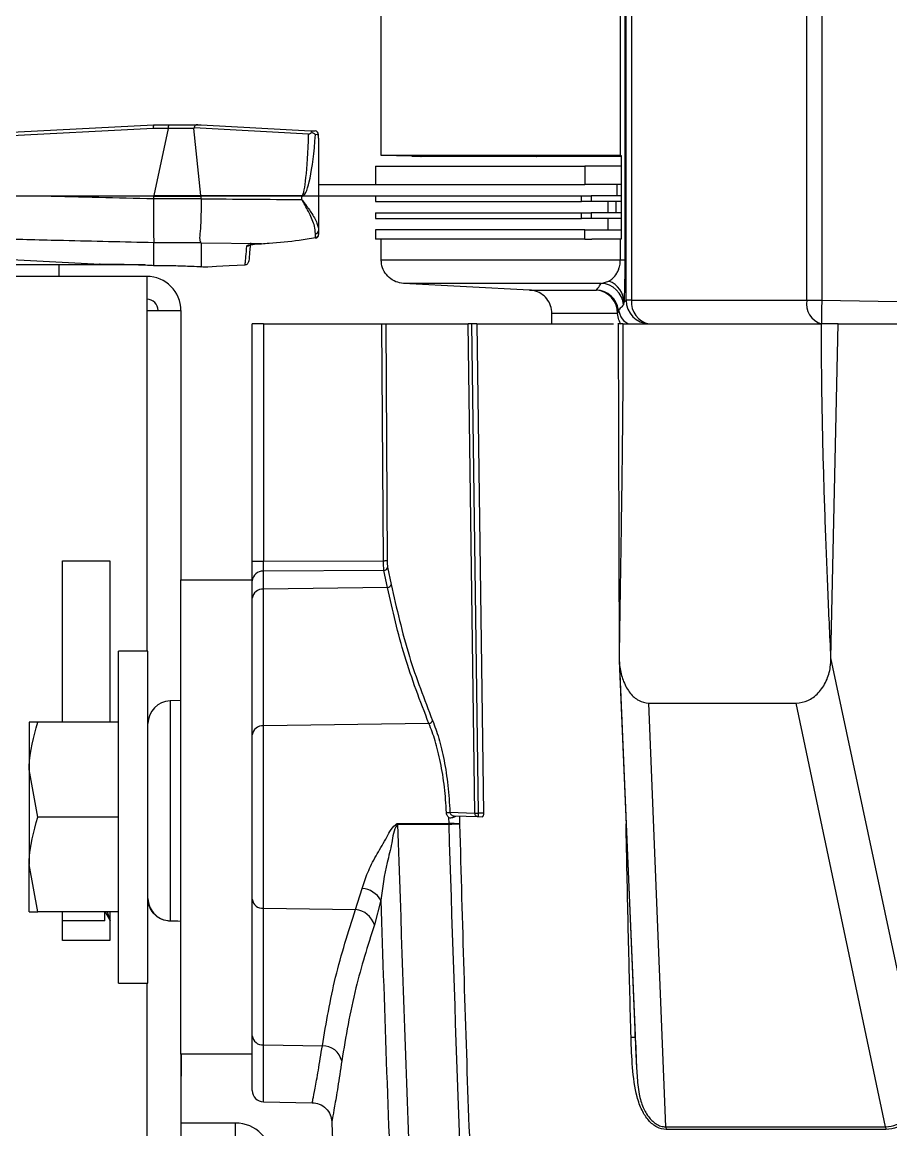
# Model space of a CAD drawing. Extents: x 11 to 120, y 2 to 94.
# Drawn here: x 50.88 to 53.17, y 9.498 to 12.417 of the extents above; entities that cross this region are included whole.
import ezdxf

# ---------------------------------------------------------------- set-up
doc = ezdxf.new("R2010")
doc.units = 0
doc.header["$MEASUREMENT"] = 0
doc.layers.add('OBJECT', color=7, linetype='CONTINUOUS')

msp = doc.modelspace()

# ---------------------------------------------------------------- linework, layer by layer
at = {"layer": 'OBJECT'}
for p, q in [((51.8266, 12.0662), (51.8266, 12.6375)), ((52.457, 12.0662), (52.457, 12.6375)), ((52.4686, 12.6375), (52.4686, 11.7908)), ((52.4723, 11.6845), (52.4723, 12.6375)), ((52.4866, 12.6375), (52.4866, 11.6845)), ((52.9484, 11.6845), (52.9484, 12.6375)), ((52.988, 12.6375), (52.988, 11.6845)), ((50.8177, 12.1254), (51.2265, 12.147)), ((51.2265, 12.147), (51.2265, 12.147)), ((51.2265, 12.147), (51.2657, 12.147)), ((51.2657, 12.147), (51.3432, 12.147)), ((51.3432, 12.147), (51.3515, 12.147)), ((51.3515, 12.147), (51.6398, 12.1313)), ((51.2256, 12.1375), (50.817, 12.1159)), ((51.2651, 12.1375), (51.2256, 12.1375)), ((51.265, 12.1372), (51.2268, 11.961)), ((51.3327, 12.1372), (51.265, 12.1372)), ((51.3513, 11.961), (51.3327, 12.1372)), ((51.6351, 12.1222), (51.3329, 12.1386)), ((51.6615, 12.1117), (51.6614, 12.1207)), ((51.6615, 12.1117), (51.6615, 11.9595)), ((51.9069, 12.064), (51.8266, 12.0662)), ((52.457, 12.0662), (51.8266, 12.0662)), ((51.9069, 12.064), (51.9095, 12.064)), ((51.9095, 12.064), (51.9314, 12.0634)), ((51.9309, 12.0634), (51.9305, 12.0634)), ((51.9305, 12.0634), (51.9314, 12.0634)), ((52.2355, 12.0634), (51.9314, 12.0634)), ((52.2355, 12.0634), (52.2365, 12.0634)), ((52.4594, 12.0634), (52.2365, 12.0634)), ((52.457, 12.0662), (52.4595, 12.0662)), ((52.4594, 12.0662), (52.4594, 11.8456)), ((51.8115, 12.0375), (51.8115, 11.9895)), ((51.8115, 12.0375), (52.3637, 12.0375)), ((52.3637, 12.0375), (52.3637, 11.9895)), ((52.4594, 12.0375), (52.3637, 12.0375)), ((51.6615, 11.9895), (51.843, 11.9895)), ((51.843, 11.9895), (52.3637, 11.9895)), ((52.4594, 11.9895), (52.3637, 11.9895)), ((52.4475, 11.9895), (52.4475, 11.9595)), ((50.9379, 11.9595), (51.2264, 11.9595)), ((51.3515, 11.9579), (51.2265, 11.9579)), ((51.2265, 11.9579), (51.2265, 11.9527)), ((51.2265, 11.9527), (51.3515, 11.9527)), ((51.2268, 11.961), (51.3513, 11.961)), ((51.3515, 11.9587), (51.3514, 11.9602)), ((51.3514, 11.9602), (51.617, 11.9602)), ((51.617, 11.9587), (51.3515, 11.9587)), ((51.3515, 11.9527), (51.3515, 11.9579)), ((51.617, 11.9502), (51.617, 11.9587)), ((51.6201, 11.9595), (51.6615, 11.9595)), ((51.6615, 11.9595), (51.6615, 11.8677)), ((51.6615, 11.9595), (51.843, 11.9595)), ((51.8115, 11.9595), (51.8115, 11.9446)), ((51.8115, 11.9446), (52.3548, 11.9446)), ((51.843, 11.9595), (52.3548, 11.9595)), ((52.3548, 11.9446), (52.3548, 11.9595)), ((52.3548, 11.9595), (52.38, 11.9595)), ((52.38, 11.9446), (52.3548, 11.9446)), ((52.38, 11.9595), (52.38, 11.9446)), ((52.4594, 11.9595), (52.38, 11.9595)), ((52.4594, 11.9446), (52.38, 11.9446)), ((52.4237, 11.9446), (52.4237, 11.9146)), ((52.4447, 11.9446), (52.4447, 11.9146)), ((51.8115, 11.9146), (51.8115, 11.8997)), ((51.8115, 11.9146), (52.3548, 11.9146)), ((52.3548, 11.8997), (52.3548, 11.9146)), ((52.3548, 11.9146), (52.38, 11.9146)), ((52.38, 11.9146), (52.38, 11.8997)), ((52.4594, 11.9146), (52.38, 11.9146)), ((51.8115, 11.8997), (52.3548, 11.8997)), ((52.38, 11.8997), (52.3548, 11.8997)), ((52.4594, 11.8997), (52.38, 11.8997)), ((52.4237, 11.8997), (52.4237, 11.8697)), ((51.6529, 11.8497), (51.6532, 11.8603)), ((51.6615, 11.8677), (51.6615, 11.8581)), ((51.8115, 11.8697), (51.8115, 11.8457)), ((52.3637, 11.8697), (51.8115, 11.8697)), ((52.3637, 11.8457), (52.3637, 11.8697)), ((52.3637, 11.8697), (52.4594, 11.8697)), ((51.351, 11.8361), (51.2265, 11.8361)), ((51.2265, 11.8361), (51.2265, 11.8361)), ((51.2265, 11.8361), (51.2265, 11.7765)), ((51.3515, 11.8354), (51.351, 11.8361)), ((51.5107, 11.8336), (51.3515, 11.8354)), ((51.3515, 11.8354), (51.3515, 11.7731)), ((51.4926, 11.8326), (51.5107, 11.8336)), ((51.4926, 11.8324), (51.5107, 11.8333)), ((51.4926, 11.8326), (51.4926, 11.8324)), ((51.4926, 11.8324), (51.4926, 11.8324)), ((51.5107, 11.8336), (51.5107, 11.8333)), ((52.3637, 11.8457), (51.8115, 11.8457)), ((51.8266, 11.7908), (51.8266, 11.8457)), ((52.3637, 11.8457), (52.3817, 11.8457)), ((52.457, 11.8457), (52.3817, 11.8457)), ((52.457, 11.7908), (52.457, 11.8457)), ((52.4595, 11.8457), (52.457, 11.8457)), ((51.0835, 11.7775), (49.9459, 11.7775)), ((50.8175, 11.7934), (51.0851, 11.7794)), ((50.9775, 11.7475), (50.9775, 11.7775)), ((51.0835, 11.7775), (51.0835, 11.7794)), ((51.2042, 11.7775), (51.0835, 11.7775)), ((51.3693, 11.7729), (51.3693, 11.7729)), ((51.4679, 11.7783), (51.4679, 11.7783)), ((51.8266, 11.7908), (52.457, 11.7908)), ((52.457, 11.7908), (52.4686, 11.7908)), ((51.2085, 11.7475), (49.9376, 11.7475)), ((51.2085, 11.7475), (51.2085, 11.6575)), ((52.4061, 11.7289), (51.8853, 11.7289)), ((52.2178, 11.7115), (51.8853, 11.7289)), ((52.2178, 11.7115), (52.394, 11.7115)), ((52.4061, 11.7289), (52.4269, 11.7351)), ((52.4664, 11.6793), (52.4651, 11.6725)), ((52.4664, 11.6793), (52.4723, 11.6845)), ((52.4866, 11.6845), (52.4723, 11.6845)), ((52.4866, 11.6845), (52.9484, 11.6845)), ((52.9484, 11.6845), (52.988, 11.6845)), ((52.988, 11.6845), (53.3136, 11.6793)), ((51.2085, 11.6575), (51.2985, 11.6575)), ((51.2085, 11.6575), (51.2085, 10.76)), ((51.2985, 11.6575), (51.2985, 10.9475)), ((52.2766, 11.6225), (52.2766, 11.6496)), ((52.4493, 11.6496), (52.2766, 11.6496)), ((51.4865, 10.9967), (51.4865, 11.6225)), ((51.5157, 11.6225), (51.4865, 11.6225)), ((51.5157, 11.6225), (51.5157, 10.9967)), ((51.5157, 11.6225), (51.8285, 11.6225)), ((51.8324, 10.9982), (51.8285, 11.6225)), ((51.8382, 11.6225), (51.842, 10.9984)), ((51.8382, 11.6225), (52.0555, 11.6225)), ((52.0734, 10.3328), (52.0555, 11.6225)), ((52.0644, 11.6225), (52.0824, 10.333)), ((52.0782, 11.6225), (52.0644, 11.6225)), ((52.0782, 11.6225), (52.0962, 10.3325)), ((52.0782, 11.6225), (52.4388, 11.6225)), ((52.451, 11.6225), (52.4536, 10.7425)), ((52.4639, 11.6225), (52.9871, 11.6225)), ((53.0122, 10.7425), (53.0316, 11.6225)), ((53.0316, 11.6225), (53.1993, 11.6225)), ((50.986, 10.5725), (50.986, 10.9975)), ((50.986, 10.9975), (51.111, 10.9975)), ((51.111, 10.9975), (51.111, 10.5725)), ((51.4865, 10.9967), (51.5157, 10.9967)), ((51.5157, 10.9967), (51.8324, 10.9982)), ((51.8434, 10.9812), (51.8527, 10.9356)), ((51.2985, 9.6975), (51.2985, 10.9475)), ((51.2985, 10.9475), (51.4865, 10.9475)), ((51.4865, 9.6975), (51.4865, 10.9475)), ((51.8336, 10.9725), (51.516, 10.9708)), ((51.516, 10.9229), (51.516, 10.9708)), ((51.843, 10.9275), (51.8336, 10.9725)), ((51.843, 10.9275), (51.516, 10.9229)), ((51.516, 10.5629), (51.516, 10.9229)), ((51.2115, 10.76), (51.1335, 10.76)), ((51.1335, 9.885), (51.1335, 10.76)), ((51.2115, 9.885), (51.2115, 10.76)), ((52.4536, 10.7425), (52.496, 9.7413)), ((52.4541, 10.7343), (52.496, 9.7473)), ((53.2253, 9.7413), (53.0122, 10.7425)), ((51.2985, 10.6295), (51.2699, 10.6288)), ((51.2699, 10.6288), (51.2699, 10.0493)), ((52.5318, 10.6225), (52.9207, 10.6225)), ((52.5771, 9.506), (52.5318, 10.6225)), ((53.1563, 9.506), (52.9207, 10.6225)), ((50.8985, 10.5725), (50.8985, 10.4475)), ((51.1335, 10.5725), (50.9208, 10.5725)), ((51.9523, 10.569), (51.516, 10.5629)), ((51.516, 10.0821), (51.516, 10.5629)), ((50.9208, 10.3225), (50.8985, 10.4475)), ((50.8985, 10.4475), (50.8985, 10.1975)), ((52.0077, 10.3351), (52.0734, 10.3328)), ((51.1335, 10.3225), (50.9208, 10.3225)), ((51.8698, 10.3054), (52.0052, 10.3053)), ((52.0052, 10.3053), (52.0049, 10.321)), ((52.0052, 10.3053), (52.0053, 10.3032)), ((52.0824, 10.323), (52.0192, 10.3252)), ((52.0327, 10.3248), (52.0331, 10.3044)), ((52.0962, 10.3325), (52.0824, 10.333)), ((52.0924, 10.3227), (52.0824, 10.323)), ((52.0053, 10.3032), (51.8698, 10.3032)), ((52.0331, 10.3044), (52.0331, 10.3035)), ((50.9208, 10.0725), (50.8985, 10.1975)), ((50.8985, 10.0725), (50.8985, 10.1975)), ((51.7588, 10.0787), (51.7762, 10.1342)), ((51.8255, 10.1033), (51.8084, 10.0384)), ((51.1335, 10.0725), (50.9208, 10.0725)), ((50.986, 9.9975), (50.986, 10.0725)), ((51.0979, 10.0494), (51.0979, 10.0725)), ((51.0985, 10.0725), (51.111, 10.0508)), ((51.1042, 10.0725), (51.1118, 10.0494)), ((51.111, 10.0725), (51.111, 9.9975)), ((51.516, 10.0821), (51.7588, 10.0787)), ((51.516, 9.7221), (51.516, 10.0821)), ((51.0979, 10.0494), (50.986, 10.0494)), ((51.2985, 10.0475), (51.2699, 10.0482)), ((51.111, 9.9975), (50.986, 9.9975)), ((51.1335, 9.885), (51.2115, 9.885)), ((51.2085, 9.885), (51.2085, 7.8375)), ((52.496, 9.7412), (52.4958, 9.7536)), ((51.516, 9.7221), (51.6713, 9.72)), ((51.516, 9.572), (51.516, 9.7221)), ((52.496, 9.7413), (52.496, 9.7412)), ((52.4966, 9.7336), (52.4997, 9.6607)), ((51.2985, 9.6975), (51.2985, 7.8375)), ((51.4865, 9.6975), (51.2985, 9.6975)), ((51.2987, 9.6975), (51.2987, 9.6396)), ((51.2985, 9.6396), (51.2987, 9.6396)), ((51.516, 9.572), (51.6446, 9.5698)), ((51.4425, 9.516), (51.2985, 9.516)), ((51.4425, 9.31), (51.4425, 9.516)), ((52.5771, 9.506), (52.5776, 9.499))]:
    msp.add_line(p, q, dxfattribs=at)
at = {"layer": 'OBJECT', "flags": 128}
for points in [[(51.6398, 12.1313), (51.646, 12.131), (51.6502, 12.1307), (51.652, 12.1306)], [(51.6614, 12.1207), (51.6601, 12.1207), (51.6574, 12.1208), (51.6531, 12.121)], [(51.4816, 11.8361), (51.4793, 11.8104), (51.4779, 11.7942), (51.4773, 11.7874)], [(51.3693, 11.7729), (51.3926, 11.7742), (51.4255, 11.776), (51.4679, 11.7783)], [(51.2699, 10.0493), (51.2899, 10.0488), (51.2985, 10.0485)]]:
    msp.add_lwpolyline(points, dxfattribs=at)
at = {"layer": 'OBJECT'}
for centre, radius, start, end in [((51.6514, 12.1207), 0.01, 0.809, 86.8941), ((51.6514, 12.1207), 0.00999, 359.9496, 86.8549), ((51.6608, 12.1208), 0.00067, 348.3449, 0.5049), ((51.4981, 11.9586), 0.1189, 0.0138, 0.7743), ((51.5241, 11.8682), 0.1324, 43.5506, 44.5), ((51.6525, 11.8588), 0.00906, 272.8152, 355.6376), ((51.6515, 11.8581), 0.01, 279.2546, 0), ((51.653, 11.8688), 0.00857, 271.3583, 352.7708), ((51.4717, 11.8372), 0.01, 272.5392, 314.0407), ((51.6422, 11.8475), 0.011, 3.6039, 11.5459), ((51.2085, 11.6575), 0.09, 0, 90), ((52.3909, 11.6495), 0.062, 9.0434, 87.1598), ((52.3888, 11.6512), 0.0605, 358.4265, 85.0795), ((52.4034, 11.667), 0.062, 5.1379, 87.4505), ((52.4061, 11.6784), 0.0604, 0.8387, 69.7837), ((51.2085, 11.6575), 0.03, 0, 90), ((52.5343, 11.6845), 0.062, 180.0185, 268.8269), ((52.543, 11.6784), 0.0568, 173.8232, 259.8676), ((53.0033, 11.6756), 0.0556, 170.8084, 252.8844), ((102.2968, 10.8465), 49.316, 179.02638, 179.0984), ((52.4379, 11.6583), 0.0143, 322.6459, 4.1231), ((51.7202, 20.1815), 9.184, 270.69999, 270.76034), ((51.8334, 10.9825), 0.01, 271.1324, 352.4571), ((51.5145, 10.9427), 0.0281, 87.0236, 175.6062), ((51.5137, 10.8957), 0.0274, 85.209, 173.0881), ((51.8428, 10.9376), 0.0101, 270.9826, 348.8073), ((51.2715, 10.5688), 0.06, 91.5, 180), ((51.951, 10.5801), 0.0112, 277.0341, 345.0761), ((51.5137, 10.5357), 0.0274, 85.2089, 173.0882), ((51.9952, 10.4494), 0.115, 271.6073, 276.2514), ((50.1894, 10.3043), 1.6804, 359.9629, 0.0371), ((52.0114, 10.0606), 0.2448, 84.9098, 91.4342), ((52.1541, 10.328), 0.0719, 176.015, 183.985), ((52.0314, 9.3334), 0.9701, 89.8987, 91.5438), ((51.7724, 10.0732), 0.0611, 29.5564, 86.4077), ((51.5137, 10.1094), 0.0274, 186.9118, 274.7911), ((51.7532, 10.0212), 0.0578, 17.2703, 84.4675), ((51.2861, 10.0487), 0.0162, 178.0917, 181.9083), ((51.5137, 9.7494), 0.0274, 186.9119, 274.791), ((51.6714, 9.6674), 0.0525, 13.8081, 90.0654), ((51.5165, 9.602), 0.03, 180, 269), ((102.3125, 11.6225), 50.66, 182.37923, 183.42528), ((51.4425, 9.42), 0.096, 0, 90)]:
    msp.add_arc(centre, radius, start, end, dxfattribs=at)
for centre, major_axis, ratio, start_param, end_param in [((51.2268, 12.137), (-0.00026, 0.01), 0.120424, 0.003177, 1.515259), ((51.2657, 12.137), (0, 0.01), 0.061163, 0, 1.518436), ((51.1835, 12.137), (0.0816, 0.0005), 0.122438, 6.255809, 6.281989), ((51.3701, 12.137), (0.0374, -0.0006), 0.267094, 3.033482, 3.174083), ((51.6093, 12.5298), (-0.0078, 0.5695), 0.050872, 3.193561, 3.914226), ((51.6015, 12.5282), (-0.0157, 0.5695), 0.101686, 3.191455, 3.913119), ((52.4066, 12.0843), (0.062, -0.0151), 0.162711, 5.7002, 5.769198), ((55.2449, 14.022), (19.0675, 0), 0.111038, 4.484542, 4.500054), ((50.2485, 11.9579), (0.9787, 0.0064), 0.122438, 6.24272, 6.255809), ((50.2492, 11.9579), (0.9773, 0), 0.122785, 0, 0.013091), ((50.2492, 11.9527), (0.9773, 0), 0.122785, 6.279845, 6.283185), ((51.7997, 11.9579), (0.4485, -0.007), 0.267094, 3.174083, 3.1806), ((51.7994, 11.9579), (0.4478, 0), 0.267949, 3.135082, 3.141593), ((51.7994, 11.9527), (0.4478, 0), 0.267949, 3.141593, 3.145797), ((51.7093, 14.022), (7.8848, 0), 0.262774, 4.666998, 4.700689), ((51.6093, 12.5298), (-0.0078, 0.5695), 0.050872, 3.140897, 3.193561), ((51.6015, 12.5282), (-0.0157, 0.5695), 0.101686, 3.138791, 3.191455), ((52.4066, 11.8275), (0.062, 0.0151), 0.162756, 0.513963, 0.582961)]:
    msp.add_ellipse(centre, major_axis=major_axis, ratio=ratio, start_param=start_param, end_param=end_param, dxfattribs=at)
for points, knots in [([(51.3432, 12.147), (51.3417, 12.1469), (51.3391, 12.1469), (51.3366, 12.1457), (51.335, 12.1436), (51.3339, 12.1411), (51.3332, 12.1393), (51.3329, 12.1386)], [0, 0, 0, 0, 0.281506, 0.477148, 0.6724679, 0.8784676, 1, 1, 1, 1]), ([(51.6351, 12.1222), (51.6351, 12.1223), (51.6382, 12.1239), (51.6411, 12.1254), (51.6439, 12.1269)], [0, 0, 0, 0, 0.019978, 1, 1, 1, 1]), ([(51.6398, 12.1313), (51.6398, 12.1313), (51.6402, 12.1313), (51.6411, 12.1311), (51.6425, 12.13), (51.6434, 12.1283), (51.6438, 12.1272), (51.6439, 12.1269)], [0, 0, 0, 0, 0.017155, 0.20226, 0.556605, 0.898365, 1, 1, 1, 1]), ([(51.6439, 12.1269), (51.6464, 12.1256), (51.6499, 12.1237), (51.6524, 12.1217), (51.6531, 12.1211), (51.6531, 12.121)], [0, 0, 0, 0, 0.696355, 0.97882, 1, 1, 1, 1]), ([(50.2314, 11.9685), (50.2371, 11.9684), (50.2655, 11.9679), (50.3849, 11.9657), (50.6147, 11.9617), (50.8218, 11.9603), (50.9379, 11.9595)], [0, 0, 0, 0, 0.024148, 0.120739, 0.507103, 1, 1, 1, 1]), ([(51.2265, 11.9523), (51.2262, 11.9388), (51.2257, 11.9118), (51.2258, 11.8762), (51.2266, 11.8488), (51.2266, 11.8403), (51.2265, 11.8361)], [0, 0, 0, 0, 0.253584, 0.507164, 0.760847, 1, 1, 1, 1]), ([(51.3515, 11.9522), (51.3516, 11.947), (51.3518, 11.9284), (51.3509, 11.8974), (51.3494, 11.8653), (51.3463, 11.8448), (51.3497, 11.8385), (51.351, 11.8361)], [0, 0, 0, 0, 0.097508, 0.351331, 0.599304, 0.843155, 1, 1, 1, 1]), ([(51.6532, 11.8603), (51.6526, 11.8666), (51.6511, 11.883), (51.6379, 11.9131), (51.6248, 11.9371), (51.6177, 11.949), (51.6171, 11.9501), (51.617, 11.9502)], [0, 0, 0, 0, 0.244746, 0.626731, 0.967928, 0.996144, 1, 1, 1, 1]), ([(51.617, 11.9502), (51.6171, 11.9501), (51.6179, 11.949), (51.6205, 11.9457), (51.629, 11.9346), (51.6433, 11.9142), (51.6582, 11.8888), (51.6605, 11.8741), (51.6615, 11.8677)], [0, 0, 0, 0, 0.003659, 0.034965, 0.112488, 0.381452, 0.732443, 1, 1, 1, 1]), ([(51.2265, 11.8361), (51.1472, 11.8379), (51.0108, 11.841), (50.8744, 11.8444), (50.8173, 11.8458)], [0, 0, 0, 0, 0.58145, 1, 1, 1, 1]), ([(51.4679, 11.7783), (51.4679, 11.7784), (51.4679, 11.7789), (51.4684, 11.7845), (51.4705, 11.8081), (51.4721, 11.8272)], [0, 0, 0, 0, 0.045653, 0.228294, 1, 1, 1, 1]), ([(51.4721, 11.8272), (51.4724, 11.8277), (51.4729, 11.8287), (51.4766, 11.8302), (51.482, 11.8315), (51.4877, 11.8323), (51.4913, 11.8325), (51.4926, 11.8326)], [0, 0, 0, 0, 0.219061, 0.438022, 0.659218, 0.880002, 1, 1, 1, 1]), ([(51.4781, 11.8299), (51.4781, 11.8299), (51.4781, 11.8299), (51.479, 11.8303), (51.481, 11.8308), (51.484, 11.8315), (51.4866, 11.8318), (51.4877, 11.8319)], [0, 0, 0, 0, 0.090214, 0.251795, 0.484409, 0.778393, 1, 1, 1, 1]), ([(51.4877, 11.8319), (51.4883, 11.832), (51.4899, 11.8322), (51.4916, 11.8323), (51.4926, 11.8323)], [0, 0, 0, 0, 0.42916, 1, 1, 1, 1]), ([(51.5107, 11.8336), (51.5174, 11.834), (51.5507, 11.8361), (51.5982, 11.8408), (51.6387, 11.8474), (51.6529, 11.8497)], [0, 0, 0, 0, 0.139684, 0.698664, 1, 1, 1, 1]), ([(51.0851, 11.7795), (51.0846, 11.7795), (51.0825, 11.7795), (51.0956, 11.7796), (51.123, 11.7797), (51.1632, 11.7791), (51.1999, 11.7779), (51.2212, 11.7768), (51.2265, 11.7765)], [0, 0, 0, 0, 0.069411, 0.284853, 0.500141, 0.714749, 0.928344, 1, 1, 1, 1]), ([(51.2265, 11.7765), (51.2425, 11.7764), (51.2745, 11.7762), (51.317, 11.7748), (51.3407, 11.7736), (51.35, 11.7731), (51.3513, 11.773)], [0, 0, 0, 0, 0.315568, 0.631102, 0.947588, 1, 1, 1, 1]), ([(51.3513, 11.773), (51.3513, 11.773), (51.3514, 11.773), (51.3515, 11.773), (51.3515, 11.773), (51.3515, 11.7731), (51.3515, 11.7731)], [0, 0, 0, 0, 0.159972, 0.363956, 0.750397, 1, 1, 1, 1]), ([(51.3515, 11.7731), (51.3582, 11.773), (51.3667, 11.773), (51.3689, 11.7729), (51.3693, 11.7729)], [0, 0, 0, 0, 0.791837, 1, 1, 1, 1]), ([(51.4679, 11.7783), (51.469, 11.7784), (51.4712, 11.7788), (51.4741, 11.7807), (51.4762, 11.7833), (51.4771, 11.7857), (51.4773, 11.787), (51.4773, 11.7874)], [0, 0, 0, 0, 0.235927, 0.471835, 0.707759, 0.925417, 1, 1, 1, 1]), ([(51.8853, 11.7289), (51.8784, 11.73), (51.8645, 11.7321), (51.8466, 11.7437), (51.8334, 11.7601), (51.8273, 11.7769), (51.8267, 11.7873), (51.8266, 11.7908)], [0, 0, 0, 0, 0.222098, 0.444196, 0.666293, 0.888385, 1, 1, 1, 1]), ([(52.4269, 11.7351), (52.4304, 11.7373), (52.4375, 11.7418), (52.4462, 11.7521), (52.4522, 11.7641), (52.4552, 11.7739), (52.4567, 11.7828), (52.4569, 11.7882), (52.457, 11.7908)], [0, 0, 0, 0, 0.300577, 0.606532, 0.762917, 0.874182, 0.940147, 1, 1, 1, 1]), ([(52.4686, 11.7908), (52.4686, 11.781), (52.4686, 11.7615), (52.4682, 11.732), (52.4675, 11.6999), (52.4668, 11.6872), (52.4664, 11.6793)], [0, 0, 0, 0, 0.163499, 0.32571, 0.581357, 1, 1, 1, 1]), ([(52.2766, 11.6496), (52.2759, 11.6565), (52.2745, 11.6705), (52.2638, 11.6891), (52.2481, 11.7031), (52.2317, 11.71), (52.2213, 11.7111), (52.2178, 11.7115)], [0, 0, 0, 0, 0.222088, 0.444175, 0.666265, 0.888359, 1, 1, 1, 1]), ([(52.394, 11.7115), (52.3953, 11.713), (52.3993, 11.7176), (52.4034, 11.7243), (52.4061, 11.7289)], [0, 0, 0, 0, 0.321064, 1, 1, 1, 1]), ([(52.4585, 11.6209), (52.4567, 11.6246), (52.4528, 11.6321), (52.4505, 11.6436), (52.4493, 11.6496)], [0, 0, 0, 0, 0.486064, 1, 1, 1, 1]), ([(52.4651, 11.6725), (52.4644, 11.6717), (52.461, 11.6674), (52.4567, 11.6629), (52.453, 11.66), (52.4522, 11.6593)], [0, 0, 0, 0, 0.160414, 0.802068, 1, 1, 1, 1]), ([(52.4522, 11.6593), (52.4532, 11.6554), (52.4579, 11.6378), (52.4667, 11.6291), (52.4749, 11.6243), (52.4781, 11.6225)], [0, 0, 0, 0, 0.1467734, 0.6725277, 1, 1, 1, 1]), ([(51.8285, 11.6225), (51.8296, 11.6225), (51.8313, 11.6225), (51.8333, 11.6225), (51.8347, 11.6225), (51.8359, 11.6225), (51.8368, 11.6225), (51.8377, 11.6225), (51.838, 11.6225), (51.8382, 11.6225)], [0, 0, 0, 0, 0.235207, 0.351552, 0.467887, 0.584228, 0.700573, 0.816902, 1, 1, 1, 1]), ([(52.0644, 11.6225), (52.0639, 11.6225), (52.0628, 11.6225), (52.0612, 11.6225), (52.0597, 11.6225), (52.0583, 11.6225), (52.0571, 11.6225), (52.0562, 11.6225), (52.0557, 11.6225), (52.0555, 11.6225)], [0, 0, 0, 0, 0.143851, 0.287677, 0.431526, 0.575369, 0.719208, 0.857742, 1, 1, 1, 1]), ([(52.4639, 11.6225), (52.4602, 11.6225), (52.4528, 11.6225), (52.4501, 11.6225), (52.4508, 11.6225), (52.451, 11.6225)], [0, 0, 0, 0, 0.425026, 0.850044, 1, 1, 1, 1]), ([(52.4639, 11.6225), (52.4638, 11.5676), (52.4635, 11.4527), (52.4617, 11.2781), (52.4593, 11.1001), (52.4564, 10.9216), (52.4545, 10.8029), (52.4536, 10.7425)], [0, 0, 0, 0, 0.187145, 0.391348, 0.595125, 0.793954, 1, 1, 1, 1]), ([(53.0122, 10.7425), (53.0094, 10.8029), (53.0039, 10.9216), (52.997, 11.1001), (52.9915, 11.2781), (52.9878, 11.4527), (52.9873, 11.5676), (52.9871, 11.6225)], [0, 0, 0, 0, 0.206023, 0.404822, 0.608638, 0.812834, 1, 1, 1, 1]), ([(53.0316, 11.6225), (53.0248, 11.6225), (53.0113, 11.6225), (52.9962, 11.6225), (52.989, 11.6225), (52.9871, 11.6225)], [0, 0, 0, 0, 0.425021, 0.850046, 1, 1, 1, 1]), ([(51.4865, 10.9449), (51.4865, 10.9479), (51.4865, 10.9538), (51.4865, 10.9665), (51.4865, 10.9811), (51.4865, 10.9915), (51.4865, 10.9967)], [0, 0, 0, 0, 0.250003, 0.499813, 0.750165, 1, 1, 1, 1]), ([(51.516, 10.9708), (51.5159, 10.9723), (51.5158, 10.9753), (51.5157, 10.9816), (51.5157, 10.9889), (51.5157, 10.9941), (51.5157, 10.9967)], [0, 0, 0, 0, 0.2494547, 0.4998675, 0.749774, 1, 1, 1, 1]), ([(51.8336, 10.9725), (51.8335, 10.974), (51.8332, 10.9769), (51.8328, 10.9832), (51.8325, 10.9905), (51.8324, 10.9956), (51.8324, 10.9982)], [0, 0, 0, 0, 0.24939, 0.499166, 0.749323, 1, 1, 1, 1]), ([(51.842, 10.9984), (51.8421, 10.9966), (51.8422, 10.9932), (51.8425, 10.9884), (51.8429, 10.9841), (51.8432, 10.9822), (51.8434, 10.9812)], [0, 0, 0, 0, 0.248921, 0.499835, 0.751191, 1, 1, 1, 1]), ([(51.9523, 10.569), (51.9295, 10.628), (51.8837, 10.7464), (51.8566, 10.867), (51.843, 10.9275)], [0, 0, 0, 0, 0.498477, 1, 1, 1, 1]), ([(51.8527, 10.9356), (51.867, 10.8722), (51.8942, 10.7517), (51.94, 10.6334), (51.9618, 10.5772)], [0, 0, 0, 0, 0.5257202, 1, 1, 1, 1]), ([(52.4536, 10.7425), (52.4537, 10.7387), (52.454, 10.7288), (52.4568, 10.707), (52.4649, 10.6771), (52.482, 10.6479), (52.5051, 10.6272), (52.5227, 10.6241), (52.5318, 10.6225)], [0, 0, 0, 0, 0.0612938, 0.1579775, 0.3530257, 0.5689643, 0.7756011, 1, 1, 1, 1]), ([(52.9207, 10.6225), (52.9311, 10.624), (52.9519, 10.627), (52.9802, 10.6482), (53.001, 10.6794), (53.0111, 10.7131), (53.0119, 10.7343), (53.0122, 10.7425)], [0, 0, 0, 0, 0.217937, 0.435233, 0.661573, 0.868603, 1, 1, 1, 1]), ([(50.8985, 10.4475), (50.8985, 10.4505), (50.8988, 10.4927), (50.9102, 10.5341), (50.9208, 10.5725)], [0, 0, 0, 0, 0.070213, 1, 1, 1, 1]), ([(50.9208, 10.5725), (50.9117, 10.5725), (50.8998, 10.5725), (50.8988, 10.5725), (50.8985, 10.5725)], [0, 0, 0, 0, 0.7681508, 1, 1, 1, 1]), ([(51.9984, 10.3344), (51.997, 10.3569), (51.9941, 10.403), (51.9834, 10.4674), (51.9693, 10.5253), (51.958, 10.5545), (51.9523, 10.569)], [0, 0, 0, 0, 0.242737, 0.499356, 0.749988, 1, 1, 1, 1]), ([(51.9618, 10.5772), (51.9674, 10.5622), (51.9787, 10.5321), (51.9926, 10.4729), (52.0033, 10.4066), (52.0063, 10.3589), (52.0077, 10.3351)], [0, 0, 0, 0, 0.249476, 0.499686, 0.749415, 1, 1, 1, 1]), ([(51.4865, 10.1061), (51.4865, 10.1196), (51.4865, 10.1469), (51.4865, 10.2006), (51.4865, 10.2601), (51.4865, 10.3225), (51.4865, 10.385), (51.4865, 10.4445), (51.4865, 10.4982), (51.4865, 10.5255), (51.4865, 10.5389)], [0, 0, 0, 0, 0.123305, 0.25, 0.376695, 0.5, 0.623305, 0.75, 0.876695, 1, 1, 1, 1]), ([(52.0049, 10.321), (52.0032, 10.3229), (52.0006, 10.3258), (51.9988, 10.3306), (51.9986, 10.3332), (51.9984, 10.3344)], [0, 0, 0, 0, 0.499445, 0.751584, 1, 1, 1, 1]), ([(52.0077, 10.3351), (52.0078, 10.3344), (52.008, 10.3331), (52.009, 10.3306), (52.0113, 10.3279), (52.015, 10.3258), (52.0178, 10.3254), (52.0192, 10.3252)], [0, 0, 0, 0, 0.117751, 0.236264, 0.479976, 0.736393, 1, 1, 1, 1]), ([(50.8985, 10.1975), (50.8985, 10.2005), (50.8988, 10.2427), (50.9102, 10.2841), (50.9208, 10.3225)], [0, 0, 0, 0, 0.070214, 1, 1, 1, 1]), ([(51.7762, 10.1342), (51.7807, 10.1481), (51.7896, 10.1759), (51.812, 10.2203), (51.8377, 10.2618), (51.8531, 10.2933), (51.8664, 10.3044), (51.8684, 10.3053), (51.8694, 10.3054), (51.8698, 10.3054)], [0, 0, 0, 0, 0.249937, 0.500626, 0.749427, 0.968478, 0.986306, 0.993527, 1, 1, 1, 1]), ([(52.0049, 10.321), (52.0067, 10.3209), (52.0101, 10.3207), (52.0167, 10.3218), (52.0207, 10.3238), (52.0233, 10.3251)], [0, 0, 0, 0, 0.252438, 0.503217, 1, 1, 1, 1]), ([(52.0734, 10.3328), (52.0739, 10.3328), (52.0747, 10.3328), (52.0769, 10.3329), (52.0795, 10.333), (52.0814, 10.333), (52.0824, 10.333)], [0, 0, 0, 0, 0.249948, 0.499967, 0.749993, 1, 1, 1, 1]), ([(52.0824, 10.323), (52.0823, 10.323), (52.0821, 10.323), (52.0816, 10.3231), (52.0805, 10.3232), (52.0785, 10.3239), (52.0762, 10.3256), (52.0745, 10.328), (52.0736, 10.3304), (52.0735, 10.3319), (52.0734, 10.3328)], [0, 0, 0, 0, 0.013718, 0.037881, 0.117462, 0.241308, 0.499767, 0.695357, 0.834141, 1, 1, 1, 1]), ([(52.0962, 10.3325), (52.0962, 10.3315), (52.0961, 10.3294), (52.0956, 10.3266), (52.0948, 10.3244), (52.0937, 10.3229), (52.0928, 10.3228), (52.0924, 10.3227)], [0, 0, 0, 0, 0.1904146, 0.380721, 0.5749326, 0.7832683, 1, 1, 1, 1]), ([(51.8698, 10.3032), (51.8698, 10.3032), (51.8696, 10.3032), (51.8693, 10.3031), (51.8687, 10.3028), (51.8585, 10.2887), (51.8557, 10.2522), (51.8366, 10.1866), (51.8299, 10.1365), (51.8255, 10.1033)], [0, 0, 0, 0, 0.001142, 0.002301, 0.004791, 0.01068, 0.246792, 0.502027, 1, 1, 1, 1]), ([(51.8698, 10.3032), (51.8868, 9.7837), (51.9209, 8.7443), (52.0324, 7.1884), (52.1471, 6.1551), (52.2045, 5.6388)], [0, 0, 0, 0, 0.333336, 0.666886, 1, 1, 1, 1]), ([(52.33, 5.7325), (52.2743, 6.2383), (52.1629, 7.2509), (52.0547, 8.7755), (52.0217, 9.7941), (52.0053, 10.3032)], [0, 0, 0, 0, 0.33303, 0.666639, 1, 1, 1, 1]), ([(52.0331, 10.3035), (52.0402, 10.0458), (52.0542, 9.5336), (52.0908, 8.7708), (52.139, 8.0031), (52.2, 7.2363), (52.2721, 6.4763), (52.3293, 5.9795), (52.3575, 5.7356)], [0, 0, 0, 0, 0.168843, 0.335534, 0.500076, 0.67255, 0.839189, 1, 1, 1, 1]), ([(52.4851, 9.742), (52.4831, 9.8197), (52.4788, 9.9847), (52.4745, 10.1722), (52.4725, 10.282), (52.4721, 10.3047)], [0, 0, 0, 0, 0.414648, 0.879416, 1, 1, 1, 1]), ([(51.2115, 10.1082), (51.2115, 10.108), (51.2115, 10.1012), (51.2141, 10.0875), (51.2219, 10.0743), (51.2319, 10.0634), (51.2439, 10.0547), (51.259, 10.0499), (51.2678, 10.0494), (51.2699, 10.0493)], [0, 0, 0, 0, 0.0046997, 0.2309337, 0.4575607, 0.5020059, 0.7161077, 0.9308008, 1, 1, 1, 1]), ([(51.2699, 10.0482), (51.2678, 10.0483), (51.259, 10.0489), (51.2439, 10.0537), (51.2319, 10.0625), (51.2219, 10.0736), (51.2154, 10.0847), (51.2123, 10.0971), (51.2116, 10.104), (51.2115, 10.1068), (51.2115, 10.108), (51.2115, 10.1082)], [0, 0, 0, 0, 0.069164, 0.283727, 0.497637, 0.542036, 0.76842, 0.905662, 0.960131, 0.995302, 1, 1, 1, 1]), ([(51.8255, 10.1033), (51.8354, 9.8012), (51.8549, 9.2014), (51.9056, 8.3001), (51.9722, 7.4003), (52.0543, 6.5095), (52.1223, 5.9214), (52.1557, 5.6333)], [0, 0, 0, 0, 0.2022766, 0.4015017, 0.6039518, 0.8059482, 1, 1, 1, 1]), ([(50.8985, 10.0725), (50.8988, 10.0725), (50.8998, 10.0725), (50.9117, 10.0725), (50.9208, 10.0725)], [0, 0, 0, 0, 0.2318492, 1, 1, 1, 1]), ([(51.6713, 9.72), (51.6815, 9.7803), (51.7019, 9.9008), (51.7398, 10.0195), (51.7588, 10.0787)], [0, 0, 0, 0, 0.501212, 1, 1, 1, 1]), ([(51.8084, 10.0384), (51.7909, 9.9831), (51.7534, 9.8645), (51.7332, 9.7442), (51.7224, 9.68)], [0, 0, 0, 0, 0.4662685, 1, 1, 1, 1]), ([(51.4865, 9.602), (51.4865, 9.6039), (51.4865, 9.6077), (51.4865, 9.638), (51.4865, 9.6828), (51.4865, 9.7253), (51.4865, 9.7461)], [0, 0, 0, 0, 0.258384, 0.513253, 0.761369, 1, 1, 1, 1]), ([(52.5776, 9.499), (52.5695, 9.5003), (52.5532, 9.503), (52.5311, 9.5216), (52.5129, 9.5492), (52.4963, 9.5963), (52.488, 9.6629), (52.4861, 9.7156), (52.4851, 9.742)], [0, 0, 0, 0, 0.125023, 0.250261, 0.372599, 0.500558, 0.750171, 1, 1, 1, 1]), ([(52.496, 9.7412), (52.496, 9.7414), (52.4958, 9.7418), (52.4887, 9.7419), (52.4851, 9.742)], [0, 0, 0, 0, 0.499997, 1, 1, 1, 1]), ([(52.496, 9.7412), (52.4967, 9.7246), (52.4981, 9.6914), (52.5004, 9.6419), (52.5047, 9.5954), (52.5141, 9.5626), (52.5241, 9.5425), (52.5327, 9.5302), (52.5429, 9.5196), (52.5542, 9.5117), (52.566, 9.5067), (52.5737, 9.5063), (52.5771, 9.506)], [0, 0, 0, 0, 0.167655, 0.336418, 0.499288, 0.624455, 0.681335, 0.749952, 0.805262, 0.875044, 0.94588, 1, 1, 1, 1]), ([(53.1563, 9.506), (53.1661, 9.5072), (53.1858, 9.5096), (53.2122, 9.5275), (53.2324, 9.5546), (53.2439, 9.5908), (53.2441, 9.6316), (53.2382, 9.6722), (53.2324, 9.7044), (53.2281, 9.7269), (53.2262, 9.7368), (53.2253, 9.7412)], [0, 0, 0, 0, 0.1230669, 0.2465847, 0.3690533, 0.4915376, 0.6303108, 0.772463, 0.8994107, 0.9556654, 1, 1, 1, 1]), ([(53.265, 9.742), (53.2653, 9.7234), (53.2659, 9.6879), (53.2634, 9.6351), (53.2555, 9.5881), (53.2392, 9.5491), (53.2163, 9.5214), (53.1881, 9.5029), (53.1672, 9.5003), (53.1567, 9.499)], [0, 0, 0, 0, 0.175155, 0.335953, 0.499736, 0.628068, 0.749936, 0.875048, 1, 1, 1, 1]), ([(51.6446, 9.5698), (51.645, 9.5716), (51.6458, 9.5752), (51.6516, 9.6053), (51.6603, 9.6519), (51.6676, 9.6973), (51.6713, 9.72)], [0, 0, 0, 0, 0.243884, 0.498629, 0.749525, 1, 1, 1, 1]), ([(51.7224, 9.68), (51.7188, 9.6558), (51.7116, 9.6074), (51.7031, 9.5579), (51.6973, 9.5255), (51.6966, 9.5215), (51.6962, 9.5195)], [0, 0, 0, 0, 0.250229, 0.500882, 0.749824, 1, 1, 1, 1]), ([(51.6446, 9.5698), (51.651, 9.569), (51.6642, 9.5673), (51.6813, 9.5557), (51.6933, 9.539), (51.6952, 9.5258), (51.6962, 9.5195)], [0, 0, 0, 0, 0.240853, 0.499999, 0.759144, 1, 1, 1, 1]), ([(52.5771, 9.506), (52.6646, 9.5061), (52.8396, 9.5061), (53.0507, 9.5061), (53.1563, 9.506)], [0, 0, 0, 0, 0.499779, 1, 1, 1, 1]), ([(53.1567, 9.499), (53.0512, 9.499), (52.8402, 9.4989), (52.6652, 9.499), (52.5776, 9.499)], [0, 0, 0, 0, 0.500003, 1, 1, 1, 1]), ([(53.1563, 9.506), (53.1564, 9.5049), (53.1566, 9.5025), (53.1567, 9.5002), (53.1567, 9.499)], [0, 0, 0, 0, 0.500003, 1, 1, 1, 1])]:
    msp.add_open_spline(points, degree=3, knots=knots, dxfattribs=at)

doc.saveas('drawing.dxf')
